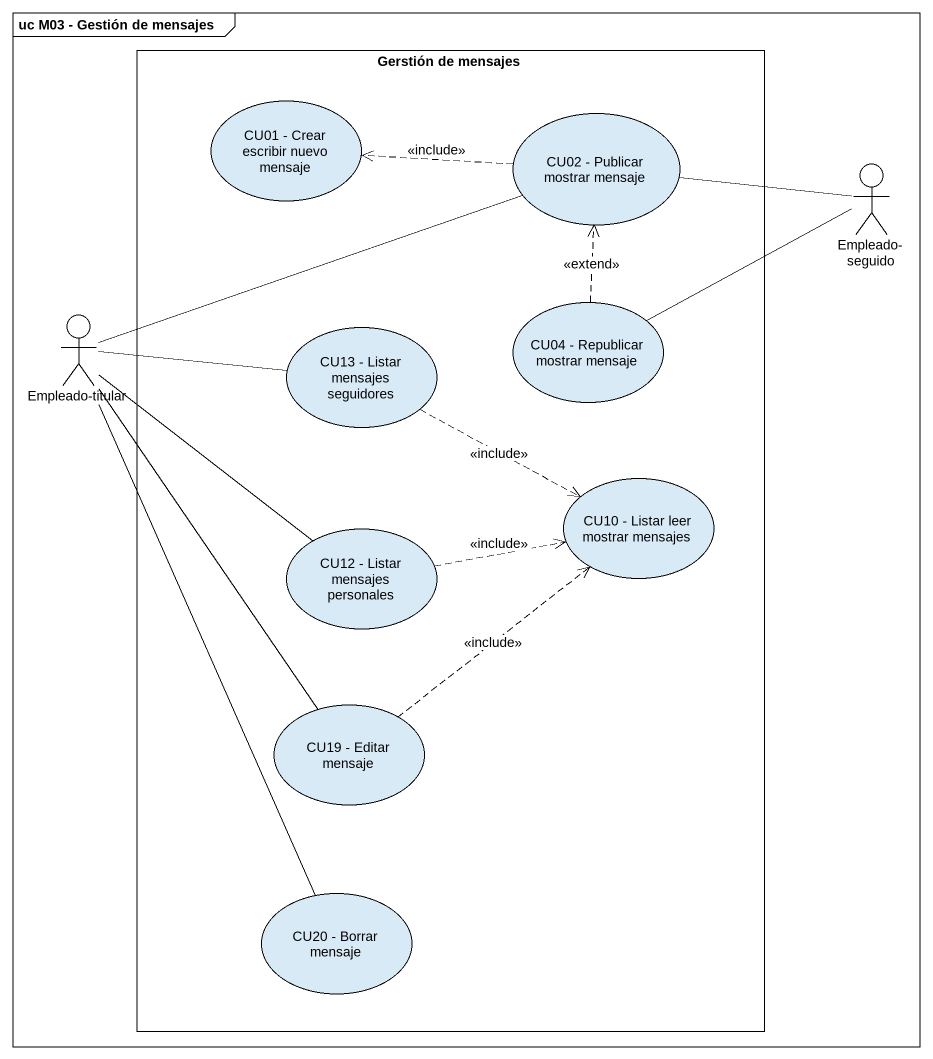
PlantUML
@startuml
mainframe uc M03 - Gestión de mensajes
rectangle "Gerstión de mensajes" as Gerstión_de_mensajes {
  usecase "CU01 - Crear escribir nuevo mensaje" as CU01_Crear_escribir_nuevo
  usecase "CU02 - Publicar mostrar mensaje" as CU02_Publicar_mostrar
  usecase "CU13 - Listar mensajes seguidores" as CU13_Listar_mensajes
  usecase "CU04 - Republicar mostrar mensaje" as CU04_Republicar_mostrar
  usecase "CU10 - Listar leer mostrar mensajes" as CU10_Listar_leer_mostrar
  usecase "CU12 - Listar mensajes personales" as CU12_Listar_mensajes
  usecase "CU19 - Editar mensaje" as CU19_Editar_mensaje
  usecase "CU20 - Borrar mensaje" as CU20_Borrar_mensaje
}
actor "Empleado-seguido" as Empleado_seguido
actor "Empleado-titular" as Empleado_titular
CU02_Publicar_mostrar .left.> CU01_Crear_escribir_nuevo : <<include>>
Empleado_seguido -left- CU02_Publicar_mostrar
Empleado_seguido -left- CU04_Republicar_mostrar
Empleado_titular -right- CU02_Publicar_mostrar
Empleado_titular -right- CU13_Listar_mensajes
Empleado_titular -- CU12_Listar_mensajes
Empleado_titular -- CU19_Editar_mensaje
Empleado_titular -- CU20_Borrar_mensaje
CU13_Listar_mensajes .right.> CU10_Listar_leer_mostrar : <<include>>
CU04_Republicar_mostrar .up.> CU02_Publicar_mostrar : <<extend>>
CU12_Listar_mensajes .right.> CU10_Listar_leer_mostrar : <<include>>
CU19_Editar_mensaje .up.> CU10_Listar_leer_mostrar : <<include>>
@enduml
